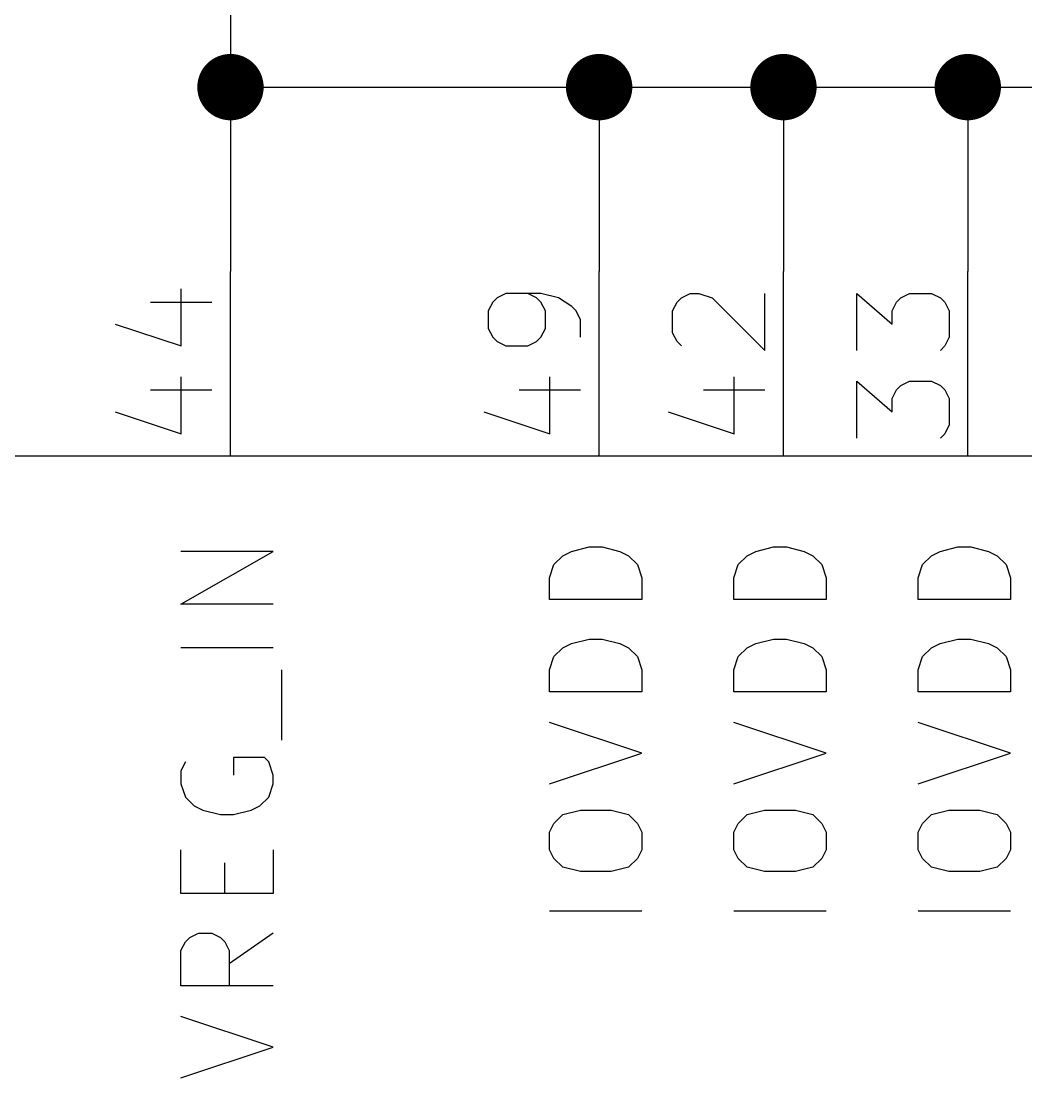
# Model space of a CAD drawing. Extents: x 0.4 to 16.1, y -11.3 to -0.4.
# Drawn here: x 3.036 to 3.582, y -6.038 to -5.464 of the extents above; entities that cross this region are included whole.
import ezdxf

# ---------------------------------------------------------------- set-up
doc = ezdxf.new("R2010")
doc.units = 0
doc.header["$MEASUREMENT"] = 0
for name, color, linetype in [('CYAN2', 4, 'CONTINUOUS'), ('GREEN3', 91, 'CONTINUOUS'), ('LYELLOW', 51, 'CONTINUOUS'), ('RED2', 1, 'CONTINUOUS'), ('RED3', 11, 'CONTINUOUS')]:
    doc.layers.add(name, color=color, linetype=linetype)

msp = doc.modelspace()

# ---------------------------------------------------------------- linework, layer by layer
at = {"layer": 'CYAN2', "linetype": 'CONTINUOUS'}
for p, q in [((3.33504, -5.7519), (3.34456, -5.74952)), ((3.33504, -5.7519), (3.34456, -5.74952)), ((3.34456, -5.74952), (3.3517, -5.74952)), ((3.34456, -5.74952), (3.3517, -5.74952)), ((3.3517, -5.74952), (3.36122, -5.7519)), ((3.3517, -5.74952), (3.36122, -5.7519)), ((3.43504, -5.7519), (3.44456, -5.74952)), ((3.43504, -5.7519), (3.44456, -5.74952)), ((3.44456, -5.74952), (3.4517, -5.74952)), ((3.44456, -5.74952), (3.4517, -5.74952)), ((3.4517, -5.74952), (3.46122, -5.7519)), ((3.4517, -5.74952), (3.46122, -5.7519)), ((3.53504, -5.7519), (3.54456, -5.74952)), ((3.53504, -5.7519), (3.54456, -5.74952)), ((3.54456, -5.74952), (3.5517, -5.74952)), ((3.54456, -5.74952), (3.5517, -5.74952)), ((3.5517, -5.74952), (3.56122, -5.7519)), ((3.5517, -5.74952), (3.56122, -5.7519)), ((3.12313, -5.78048), (3.17313, -5.75191)), ((3.17313, -5.75191), (3.12313, -5.75191)), ((3.12313, -5.78048), (3.17313, -5.75191)), ((3.17313, -5.75191), (3.12313, -5.75191)), ((3.32551, -5.75905), (3.33028, -5.75428)), ((3.32551, -5.75905), (3.33028, -5.75428)), ((3.33028, -5.75428), (3.33504, -5.7519)), ((3.33028, -5.75428), (3.33504, -5.7519)), ((3.36122, -5.7519), (3.36599, -5.75428)), ((3.36122, -5.7519), (3.36599, -5.75428)), ((3.36599, -5.75428), (3.37075, -5.75905)), ((3.36599, -5.75428), (3.37075, -5.75905)), ((3.42551, -5.75905), (3.43028, -5.75428)), ((3.42551, -5.75905), (3.43028, -5.75428)), ((3.43028, -5.75428), (3.43504, -5.7519)), ((3.43028, -5.75428), (3.43504, -5.7519)), ((3.46122, -5.7519), (3.46599, -5.75428)), ((3.46122, -5.7519), (3.46599, -5.75428)), ((3.46599, -5.75428), (3.47075, -5.75905)), ((3.46599, -5.75428), (3.47075, -5.75905)), ((3.52551, -5.75905), (3.53028, -5.75428)), ((3.52551, -5.75905), (3.53028, -5.75428)), ((3.53028, -5.75428), (3.53504, -5.7519)), ((3.53028, -5.75428), (3.53504, -5.7519)), ((3.56122, -5.7519), (3.56599, -5.75428)), ((3.56122, -5.7519), (3.56599, -5.75428)), ((3.56599, -5.75428), (3.57075, -5.75905)), ((3.56599, -5.75428), (3.57075, -5.75905)), ((3.32313, -5.76619), (3.32551, -5.75905)), ((3.32313, -5.76619), (3.32551, -5.75905)), ((3.37075, -5.75905), (3.37313, -5.76619)), ((3.37075, -5.75905), (3.37313, -5.76619)), ((3.42313, -5.76619), (3.42551, -5.75905)), ((3.42313, -5.76619), (3.42551, -5.75905)), ((3.47075, -5.75905), (3.47313, -5.76619)), ((3.47075, -5.75905), (3.47313, -5.76619)), ((3.52313, -5.76619), (3.52551, -5.75905)), ((3.52313, -5.76619), (3.52551, -5.75905)), ((3.57075, -5.75905), (3.57313, -5.76619)), ((3.57075, -5.75905), (3.57313, -5.76619)), ((3.32313, -5.77809), (3.32313, -5.76619)), ((3.32313, -5.77809), (3.32313, -5.76619)), ((3.37313, -5.76619), (3.37313, -5.77809)), ((3.37313, -5.76619), (3.37313, -5.77809)), ((3.42313, -5.77809), (3.42313, -5.76619)), ((3.42313, -5.77809), (3.42313, -5.76619)), ((3.47313, -5.76619), (3.47313, -5.77809)), ((3.47313, -5.76619), (3.47313, -5.77809)), ((3.52313, -5.77809), (3.52313, -5.76619)), ((3.52313, -5.77809), (3.52313, -5.76619)), ((3.57313, -5.76619), (3.57313, -5.77809)), ((3.57313, -5.76619), (3.57313, -5.77809)), ((3.37313, -5.77809), (3.32313, -5.77809)), ((3.37313, -5.77809), (3.32313, -5.77809)), ((3.47313, -5.77809), (3.42313, -5.77809)), ((3.47313, -5.77809), (3.42313, -5.77809)), ((3.57313, -5.77809), (3.52313, -5.77809)), ((3.57313, -5.77809), (3.52313, -5.77809)), ((3.17313, -5.78048), (3.12313, -5.78048)), ((3.17313, -5.78048), (3.12313, -5.78048)), ((3.33028, -5.80428), (3.33504, -5.8019)), ((3.33028, -5.80428), (3.33504, -5.8019)), ((3.33504, -5.8019), (3.34456, -5.79952)), ((3.33504, -5.8019), (3.34456, -5.79952)), ((3.34456, -5.79952), (3.3517, -5.79952)), ((3.34456, -5.79952), (3.3517, -5.79952)), ((3.3517, -5.79952), (3.36122, -5.8019)), ((3.3517, -5.79952), (3.36122, -5.8019)), ((3.36122, -5.8019), (3.36599, -5.80428)), ((3.36122, -5.8019), (3.36599, -5.80428)), ((3.43028, -5.80428), (3.43504, -5.8019)), ((3.43028, -5.80428), (3.43504, -5.8019)), ((3.43504, -5.8019), (3.44456, -5.79952)), ((3.43504, -5.8019), (3.44456, -5.79952)), ((3.44456, -5.79952), (3.4517, -5.79952)), ((3.44456, -5.79952), (3.4517, -5.79952)), ((3.4517, -5.79952), (3.46122, -5.8019)), ((3.4517, -5.79952), (3.46122, -5.8019)), ((3.46122, -5.8019), (3.46599, -5.80428)), ((3.46122, -5.8019), (3.46599, -5.80428)), ((3.53028, -5.80428), (3.53504, -5.8019)), ((3.53028, -5.80428), (3.53504, -5.8019)), ((3.53504, -5.8019), (3.54456, -5.79952)), ((3.53504, -5.8019), (3.54456, -5.79952)), ((3.54456, -5.79952), (3.5517, -5.79952)), ((3.54456, -5.79952), (3.5517, -5.79952)), ((3.5517, -5.79952), (3.56122, -5.8019)), ((3.5517, -5.79952), (3.56122, -5.8019)), ((3.56122, -5.8019), (3.56599, -5.80428)), ((3.56122, -5.8019), (3.56599, -5.80428)), ((3.17313, -5.80429), (3.12313, -5.80429)), ((3.17313, -5.80429), (3.12313, -5.80429)), ((3.32551, -5.80905), (3.33028, -5.80428)), ((3.32551, -5.80905), (3.33028, -5.80428)), ((3.36599, -5.80428), (3.37075, -5.80905)), ((3.36599, -5.80428), (3.37075, -5.80905)), ((3.42551, -5.80905), (3.43028, -5.80428)), ((3.42551, -5.80905), (3.43028, -5.80428)), ((3.46599, -5.80428), (3.47075, -5.80905)), ((3.46599, -5.80428), (3.47075, -5.80905)), ((3.52551, -5.80905), (3.53028, -5.80428)), ((3.52551, -5.80905), (3.53028, -5.80428)), ((3.56599, -5.80428), (3.57075, -5.80905)), ((3.56599, -5.80428), (3.57075, -5.80905)), ((3.32313, -5.81619), (3.32551, -5.80905)), ((3.32313, -5.81619), (3.32551, -5.80905)), ((3.37075, -5.80905), (3.37313, -5.81619)), ((3.37075, -5.80905), (3.37313, -5.81619)), ((3.42313, -5.81619), (3.42551, -5.80905)), ((3.42313, -5.81619), (3.42551, -5.80905)), ((3.47075, -5.80905), (3.47313, -5.81619)), ((3.47075, -5.80905), (3.47313, -5.81619)), ((3.52313, -5.81619), (3.52551, -5.80905)), ((3.52313, -5.81619), (3.52551, -5.80905)), ((3.57075, -5.80905), (3.57313, -5.81619)), ((3.57075, -5.80905), (3.57313, -5.81619)), ((3.17789, -5.85429), (3.17789, -5.81619)), ((3.17789, -5.85429), (3.17789, -5.81619)), ((3.32313, -5.82809), (3.32313, -5.81619)), ((3.32313, -5.82809), (3.32313, -5.81619)), ((3.37313, -5.81619), (3.37313, -5.82809)), ((3.37313, -5.81619), (3.37313, -5.82809)), ((3.42313, -5.82809), (3.42313, -5.81619)), ((3.42313, -5.82809), (3.42313, -5.81619)), ((3.47313, -5.81619), (3.47313, -5.82809)), ((3.47313, -5.81619), (3.47313, -5.82809)), ((3.52313, -5.82809), (3.52313, -5.81619)), ((3.52313, -5.82809), (3.52313, -5.81619)), ((3.57313, -5.81619), (3.57313, -5.82809)), ((3.57313, -5.81619), (3.57313, -5.82809)), ((3.37313, -5.82809), (3.32313, -5.82809)), ((3.37313, -5.82809), (3.32313, -5.82809)), ((3.47313, -5.82809), (3.42313, -5.82809)), ((3.47313, -5.82809), (3.42313, -5.82809)), ((3.57313, -5.82809), (3.52313, -5.82809)), ((3.57313, -5.82809), (3.52313, -5.82809)), ((3.37313, -5.86143), (3.32313, -5.84476)), ((3.37313, -5.86143), (3.32313, -5.84476)), ((3.47313, -5.86143), (3.42313, -5.84476)), ((3.47313, -5.86143), (3.42313, -5.84476)), ((3.57313, -5.86143), (3.52313, -5.84476)), ((3.57313, -5.86143), (3.52313, -5.84476)), ((3.12551, -5.86619), (3.12313, -5.87095)), ((3.12551, -5.86619), (3.12313, -5.87095)), ((3.16837, -5.86381), (3.1517, -5.86381)), ((3.1517, -5.86381), (3.1517, -5.87333)), ((3.16837, -5.86381), (3.1517, -5.86381)), ((3.1517, -5.86381), (3.1517, -5.87333)), ((3.17075, -5.86619), (3.16837, -5.86381)), ((3.17075, -5.86619), (3.16837, -5.86381)), ((3.17313, -5.87333), (3.17075, -5.86619)), ((3.17313, -5.87333), (3.17075, -5.86619)), ((3.32313, -5.87809), (3.37313, -5.86143)), ((3.32313, -5.87809), (3.37313, -5.86143)), ((3.42313, -5.87809), (3.47313, -5.86143)), ((3.42313, -5.87809), (3.47313, -5.86143)), ((3.52313, -5.87809), (3.57313, -5.86143)), ((3.52313, -5.87809), (3.57313, -5.86143)), ((3.12313, -5.87095), (3.12313, -5.87809)), ((3.12313, -5.87095), (3.12313, -5.87809)), ((3.17313, -5.87809), (3.17313, -5.87333)), ((3.17313, -5.87809), (3.17313, -5.87333)), ((3.12313, -5.87809), (3.12551, -5.88524)), ((3.12313, -5.87809), (3.12551, -5.88524)), ((3.17075, -5.88524), (3.17313, -5.87809)), ((3.17075, -5.88524), (3.17313, -5.87809)), ((3.12551, -5.88524), (3.13028, -5.89)), ((3.12551, -5.88524), (3.13028, -5.89)), ((3.16599, -5.89), (3.17075, -5.88524)), ((3.16599, -5.89), (3.17075, -5.88524)), ((3.13028, -5.89), (3.13504, -5.89238)), ((3.13028, -5.89), (3.13504, -5.89238)), ((3.13504, -5.89238), (3.14456, -5.89476)), ((3.13504, -5.89238), (3.14456, -5.89476)), ((3.14456, -5.89476), (3.1517, -5.89476)), ((3.14456, -5.89476), (3.1517, -5.89476)), ((3.1517, -5.89476), (3.16122, -5.89238)), ((3.1517, -5.89476), (3.16122, -5.89238)), ((3.16122, -5.89238), (3.16599, -5.89)), ((3.16122, -5.89238), (3.16599, -5.89)), ((3.32551, -5.89952), (3.33028, -5.89476)), ((3.32551, -5.89952), (3.33028, -5.89476)), ((3.33028, -5.89476), (3.3398, -5.89238)), ((3.33028, -5.89476), (3.3398, -5.89238)), ((3.3398, -5.89238), (3.35646, -5.89238)), ((3.3398, -5.89238), (3.35646, -5.89238)), ((3.35646, -5.89238), (3.36599, -5.89476)), ((3.35646, -5.89238), (3.36599, -5.89476)), ((3.36599, -5.89476), (3.37075, -5.89952)), ((3.36599, -5.89476), (3.37075, -5.89952)), ((3.42551, -5.89952), (3.43028, -5.89476)), ((3.42551, -5.89952), (3.43028, -5.89476)), ((3.43028, -5.89476), (3.4398, -5.89238)), ((3.43028, -5.89476), (3.4398, -5.89238)), ((3.4398, -5.89238), (3.45646, -5.89238)), ((3.4398, -5.89238), (3.45646, -5.89238)), ((3.45646, -5.89238), (3.46599, -5.89476)), ((3.45646, -5.89238), (3.46599, -5.89476)), ((3.46599, -5.89476), (3.47075, -5.89952)), ((3.46599, -5.89476), (3.47075, -5.89952)), ((3.52551, -5.89952), (3.53028, -5.89476)), ((3.52551, -5.89952), (3.53028, -5.89476)), ((3.53028, -5.89476), (3.5398, -5.89238)), ((3.53028, -5.89476), (3.5398, -5.89238)), ((3.5398, -5.89238), (3.55646, -5.89238)), ((3.5398, -5.89238), (3.55646, -5.89238)), ((3.55646, -5.89238), (3.56599, -5.89476)), ((3.55646, -5.89238), (3.56599, -5.89476)), ((3.56599, -5.89476), (3.57075, -5.89952)), ((3.56599, -5.89476), (3.57075, -5.89952)), ((3.32313, -5.90429), (3.32551, -5.89952)), ((3.32313, -5.90429), (3.32551, -5.89952)), ((3.37075, -5.89952), (3.37313, -5.90429)), ((3.37075, -5.89952), (3.37313, -5.90429)), ((3.42313, -5.90429), (3.42551, -5.89952)), ((3.42313, -5.90429), (3.42551, -5.89952)), ((3.47075, -5.89952), (3.47313, -5.90429)), ((3.47075, -5.89952), (3.47313, -5.90429)), ((3.52313, -5.90429), (3.52551, -5.89952)), ((3.52313, -5.90429), (3.52551, -5.89952)), ((3.57075, -5.89952), (3.57313, -5.90429)), ((3.57075, -5.89952), (3.57313, -5.90429)), ((3.32313, -5.91381), (3.32313, -5.90429)), ((3.32313, -5.91381), (3.32313, -5.90429)), ((3.37313, -5.90429), (3.37313, -5.91381)), ((3.37313, -5.90429), (3.37313, -5.91381)), ((3.42313, -5.91381), (3.42313, -5.90429)), ((3.42313, -5.91381), (3.42313, -5.90429)), ((3.47313, -5.90429), (3.47313, -5.91381)), ((3.47313, -5.90429), (3.47313, -5.91381)), ((3.52313, -5.91381), (3.52313, -5.90429)), ((3.52313, -5.91381), (3.52313, -5.90429)), ((3.57313, -5.90429), (3.57313, -5.91381)), ((3.57313, -5.90429), (3.57313, -5.91381)), ((3.12313, -5.93762), (3.12313, -5.91381)), ((3.12313, -5.93762), (3.12313, -5.91381)), ((3.17313, -5.91381), (3.17313, -5.93762)), ((3.17313, -5.91381), (3.17313, -5.93762)), ((3.32551, -5.91857), (3.32313, -5.91381)), ((3.32551, -5.91857), (3.32313, -5.91381)), ((3.37313, -5.91381), (3.37075, -5.91857)), ((3.37313, -5.91381), (3.37075, -5.91857)), ((3.42551, -5.91857), (3.42313, -5.91381)), ((3.42551, -5.91857), (3.42313, -5.91381)), ((3.47313, -5.91381), (3.47075, -5.91857)), ((3.47313, -5.91381), (3.47075, -5.91857)), ((3.52551, -5.91857), (3.52313, -5.91381)), ((3.52551, -5.91857), (3.52313, -5.91381)), ((3.57313, -5.91381), (3.57075, -5.91857)), ((3.57313, -5.91381), (3.57075, -5.91857)), ((3.14694, -5.93762), (3.14694, -5.92095)), ((3.14694, -5.93762), (3.14694, -5.92095)), ((3.33028, -5.92333), (3.32551, -5.91857)), ((3.33028, -5.92333), (3.32551, -5.91857)), ((3.3398, -5.92571), (3.33028, -5.92333)), ((3.3398, -5.92571), (3.33028, -5.92333)), ((3.36599, -5.92333), (3.35646, -5.92571)), ((3.36599, -5.92333), (3.35646, -5.92571)), ((3.37075, -5.91857), (3.36599, -5.92333)), ((3.37075, -5.91857), (3.36599, -5.92333)), ((3.43028, -5.92333), (3.42551, -5.91857)), ((3.43028, -5.92333), (3.42551, -5.91857)), ((3.4398, -5.92571), (3.43028, -5.92333)), ((3.4398, -5.92571), (3.43028, -5.92333)), ((3.46599, -5.92333), (3.45646, -5.92571)), ((3.46599, -5.92333), (3.45646, -5.92571)), ((3.47075, -5.91857), (3.46599, -5.92333)), ((3.47075, -5.91857), (3.46599, -5.92333)), ((3.53028, -5.92333), (3.52551, -5.91857)), ((3.53028, -5.92333), (3.52551, -5.91857)), ((3.5398, -5.92571), (3.53028, -5.92333)), ((3.5398, -5.92571), (3.53028, -5.92333)), ((3.56599, -5.92333), (3.55646, -5.92571)), ((3.56599, -5.92333), (3.55646, -5.92571)), ((3.57075, -5.91857), (3.56599, -5.92333)), ((3.57075, -5.91857), (3.56599, -5.92333)), ((3.35646, -5.92571), (3.3398, -5.92571)), ((3.35646, -5.92571), (3.3398, -5.92571)), ((3.45646, -5.92571), (3.4398, -5.92571)), ((3.45646, -5.92571), (3.4398, -5.92571)), ((3.55646, -5.92571), (3.5398, -5.92571)), ((3.55646, -5.92571), (3.5398, -5.92571)), ((3.17313, -5.93762), (3.12313, -5.93762)), ((3.17313, -5.93762), (3.12313, -5.93762)), ((3.37313, -5.94715), (3.32313, -5.94715)), ((3.37313, -5.94715), (3.32313, -5.94715)), ((3.47313, -5.94715), (3.42313, -5.94715)), ((3.47313, -5.94715), (3.42313, -5.94715)), ((3.57313, -5.94715), (3.52313, -5.94715)), ((3.57313, -5.94715), (3.52313, -5.94715)), ((3.12551, -5.96381), (3.12789, -5.96143)), ((3.12551, -5.96381), (3.12789, -5.96143)), ((3.12789, -5.96143), (3.13265, -5.95905)), ((3.12789, -5.96143), (3.13265, -5.95905)), ((3.13265, -5.95905), (3.1398, -5.95905)), ((3.13265, -5.95905), (3.1398, -5.95905)), ((3.1398, -5.95905), (3.14456, -5.96143)), ((3.1398, -5.95905), (3.14456, -5.96143)), ((3.14456, -5.96143), (3.14694, -5.96381)), ((3.14456, -5.96143), (3.14694, -5.96381)), ((3.17313, -5.95905), (3.14932, -5.97571)), ((3.17313, -5.95905), (3.14932, -5.97571)), ((3.12313, -5.96857), (3.12551, -5.96381)), ((3.12313, -5.96857), (3.12551, -5.96381)), ((3.12313, -5.98762), (3.12313, -5.96857)), ((3.12313, -5.98762), (3.12313, -5.96857)), ((3.14694, -5.96381), (3.14932, -5.96857)), ((3.14694, -5.96381), (3.14932, -5.96857)), ((3.14932, -5.96857), (3.14932, -5.98762)), ((3.14932, -5.96857), (3.14932, -5.98762)), ((3.17313, -5.98762), (3.12313, -5.98762)), ((3.17313, -5.98762), (3.12313, -5.98762)), ((3.17313, -6.02095), (3.12313, -6.00428)), ((3.17313, -6.02095), (3.12313, -6.00428)), ((3.12313, -6.03762), (3.17313, -6.02095)), ((3.12313, -6.03762), (3.17313, -6.02095))]:
    msp.add_line(p, q, dxfattribs=at)
at = {"layer": 'GREEN3', "linetype": 'CONTINUOUS'}
for p, q in [((3.15, -5.4), (3.15, -5.5)), ((3.15, -5.5), (3.15, -5.6)), ((3.15, -5.5), (3.35, -5.5)), ((3.35, -5.5), (3.35, -5.6)), ((3.35, -5.5), (3.45, -5.5)), ((3.45, -5.5), (3.45, -5.6)), ((3.45, -5.5), (3.55, -5.5)), ((3.55, -5.5), (3.55, -5.6)), ((3.55, -5.5), (3.65, -5.5))]:
    msp.add_line(p, q, dxfattribs=at)
at = {"layer": 'GREEN3', "const_width": 0.018}
for points in [[(3.141, -5.5, 1), (3.159, -5.5, 1)], [(3.341, -5.5, 1), (3.359, -5.5, 1)], [(3.441, -5.5, 1), (3.459, -5.5, 1)], [(3.541, -5.5, 1), (3.559, -5.5, 1)]]:
    msp.add_lwpolyline(points, format="xyb", close=True, dxfattribs=at)
at = {"layer": 'LYELLOW', "linetype": 'CONTINUOUS'}
msp.add_line((2.35, -5.7), (4.65, -5.7), dxfattribs=at)
at = {"layer": 'RED2', "linetype": 'CONTINUOUS'}
for p, q in [((3.15, -5.7), (3.15, -5.6)), ((3.15, -5.7), (3.15, -5.6)), ((3.35, -5.7), (3.35, -5.6)), ((3.35, -5.7), (3.35, -5.6)), ((3.45, -5.7), (3.45, -5.6)), ((3.45, -5.7), (3.45, -5.6)), ((3.55, -5.7), (3.55, -5.6)), ((3.55, -5.7), (3.55, -5.6)), ((2.35, -5.7), (4.65, -5.7))]:
    msp.add_line(p, q, dxfattribs=at)
at = {"layer": 'RED3', "linetype": 'CONTINUOUS'}
for p, q in [((3.12321, -5.64047), (3.12321, -5.60952)), ((3.12321, -5.64047), (3.12321, -5.60952)), ((3.2994, -5.6119), (3.29464, -5.61428)), ((3.2994, -5.6119), (3.29464, -5.61428)), ((3.31845, -5.6119), (3.2994, -5.6119)), ((3.31845, -5.6119), (3.2994, -5.6119)), ((3.31607, -5.61428), (3.31131, -5.6119)), ((3.31607, -5.61428), (3.31131, -5.6119)), ((3.32797, -5.61428), (3.31845, -5.6119)), ((3.32797, -5.61428), (3.31845, -5.6119)), ((3.39464, -5.61428), (3.3994, -5.6119)), ((3.39464, -5.61428), (3.3994, -5.6119)), ((3.3994, -5.6119), (3.40417, -5.6119)), ((3.3994, -5.6119), (3.40417, -5.6119)), ((3.40417, -5.6119), (3.41131, -5.61428)), ((3.40417, -5.6119), (3.41131, -5.61428)), ((3.43988, -5.64285), (3.43988, -5.6119)), ((3.43988, -5.64285), (3.43988, -5.6119)), ((3.48988, -5.64285), (3.48988, -5.6119)), ((3.48988, -5.6119), (3.50893, -5.62857)), ((3.48988, -5.64285), (3.48988, -5.6119)), ((3.48988, -5.6119), (3.50893, -5.62857)), ((3.51369, -5.61428), (3.51845, -5.6119)), ((3.51369, -5.61428), (3.51845, -5.6119)), ((3.51845, -5.6119), (3.53035, -5.6119)), ((3.51845, -5.6119), (3.53035, -5.6119)), ((3.53035, -5.6119), (3.53512, -5.61428)), ((3.53035, -5.6119), (3.53512, -5.61428)), ((3.10655, -5.61667), (3.13988, -5.61667)), ((3.10655, -5.61667), (3.13988, -5.61667)), ((3.29226, -5.61667), (3.28988, -5.62143)), ((3.29226, -5.61667), (3.28988, -5.62143)), ((3.29464, -5.61428), (3.29226, -5.61667)), ((3.29464, -5.61428), (3.29226, -5.61667)), ((3.31845, -5.61667), (3.31607, -5.61428)), ((3.31845, -5.61667), (3.31607, -5.61428)), ((3.32083, -5.62143), (3.31845, -5.61667)), ((3.32083, -5.62143), (3.31845, -5.61667)), ((3.33512, -5.61905), (3.32797, -5.61428)), ((3.33512, -5.61905), (3.32797, -5.61428)), ((3.3375, -5.62143), (3.33512, -5.61905)), ((3.3375, -5.62143), (3.33512, -5.61905)), ((3.38988, -5.62143), (3.39226, -5.61667)), ((3.38988, -5.62143), (3.39226, -5.61667)), ((3.39226, -5.61667), (3.39464, -5.61428)), ((3.39226, -5.61667), (3.39464, -5.61428)), ((3.41131, -5.61428), (3.43988, -5.64285)), ((3.41131, -5.61428), (3.43988, -5.64285)), ((3.50893, -5.62143), (3.51131, -5.61667)), ((3.50893, -5.62143), (3.51131, -5.61667)), ((3.51131, -5.61667), (3.51369, -5.61428)), ((3.51131, -5.61667), (3.51369, -5.61428)), ((3.53512, -5.61428), (3.5375, -5.61667)), ((3.53512, -5.61428), (3.5375, -5.61667)), ((3.5375, -5.61667), (3.53988, -5.62143)), ((3.5375, -5.61667), (3.53988, -5.62143)), ((3.28988, -5.62143), (3.28988, -5.63095)), ((3.28988, -5.62143), (3.28988, -5.63095)), ((3.32083, -5.63095), (3.32083, -5.62143)), ((3.32083, -5.63095), (3.32083, -5.62143)), ((3.33988, -5.62619), (3.3375, -5.62143)), ((3.33988, -5.62619), (3.3375, -5.62143)), ((3.38988, -5.63333), (3.38988, -5.62143)), ((3.38988, -5.63333), (3.38988, -5.62143)), ((3.50893, -5.62857), (3.50893, -5.62143)), ((3.50893, -5.62857), (3.50893, -5.62143)), ((3.53988, -5.62143), (3.53988, -5.63571)), ((3.53988, -5.62143), (3.53988, -5.63571)), ((3.0875, -5.62857), (3.12321, -5.64047)), ((3.0875, -5.62857), (3.12321, -5.64047)), ((3.28988, -5.63095), (3.29226, -5.63571)), ((3.28988, -5.63095), (3.29226, -5.63571)), ((3.31845, -5.63571), (3.32083, -5.63095)), ((3.31845, -5.63571), (3.32083, -5.63095)), ((3.33988, -5.63571), (3.33988, -5.62619)), ((3.33988, -5.63571), (3.33988, -5.62619)), ((3.29226, -5.63571), (3.29464, -5.63809)), ((3.29226, -5.63571), (3.29464, -5.63809)), ((3.31607, -5.63809), (3.31845, -5.63571)), ((3.31607, -5.63809), (3.31845, -5.63571)), ((3.39226, -5.63809), (3.38988, -5.63333)), ((3.39226, -5.63809), (3.38988, -5.63333)), ((3.53988, -5.63571), (3.5375, -5.64047)), ((3.53988, -5.63571), (3.5375, -5.64047)), ((3.29464, -5.63809), (3.2994, -5.64047)), ((3.29464, -5.63809), (3.2994, -5.64047)), ((3.2994, -5.64047), (3.31131, -5.64047)), ((3.2994, -5.64047), (3.31131, -5.64047)), ((3.31131, -5.64047), (3.31607, -5.63809)), ((3.31131, -5.64047), (3.31607, -5.63809)), ((3.39464, -5.64047), (3.39226, -5.63809)), ((3.39464, -5.64047), (3.39226, -5.63809)), ((3.5375, -5.64047), (3.53512, -5.64285)), ((3.5375, -5.64047), (3.53512, -5.64285)), ((3.12321, -5.68809), (3.12321, -5.65714)), ((3.12321, -5.68809), (3.12321, -5.65714)), ((3.32321, -5.68809), (3.32321, -5.65714)), ((3.32321, -5.68809), (3.32321, -5.65714)), ((3.42321, -5.68809), (3.42321, -5.65714)), ((3.42321, -5.68809), (3.42321, -5.65714)), ((3.48988, -5.69047), (3.48988, -5.65952)), ((3.48988, -5.65952), (3.50893, -5.67619)), ((3.48988, -5.69047), (3.48988, -5.65952)), ((3.48988, -5.65952), (3.50893, -5.67619)), ((3.51369, -5.6619), (3.51845, -5.65952)), ((3.51369, -5.6619), (3.51845, -5.65952)), ((3.51845, -5.65952), (3.53035, -5.65952)), ((3.51845, -5.65952), (3.53035, -5.65952)), ((3.53035, -5.65952), (3.53512, -5.6619)), ((3.53035, -5.65952), (3.53512, -5.6619)), ((3.10655, -5.66428), (3.13988, -5.66428)), ((3.10655, -5.66428), (3.13988, -5.66428)), ((3.30655, -5.66428), (3.33988, -5.66428)), ((3.30655, -5.66428), (3.33988, -5.66428)), ((3.40655, -5.66428), (3.43988, -5.66428)), ((3.40655, -5.66428), (3.43988, -5.66428)), ((3.50893, -5.66904), (3.51131, -5.66428)), ((3.50893, -5.66904), (3.51131, -5.66428)), ((3.51131, -5.66428), (3.51369, -5.6619)), ((3.51131, -5.66428), (3.51369, -5.6619)), ((3.53512, -5.6619), (3.5375, -5.66428)), ((3.53512, -5.6619), (3.5375, -5.66428)), ((3.5375, -5.66428), (3.53988, -5.66904)), ((3.5375, -5.66428), (3.53988, -5.66904)), ((3.50893, -5.67619), (3.50893, -5.66904)), ((3.50893, -5.67619), (3.50893, -5.66904)), ((3.53988, -5.66904), (3.53988, -5.68333)), ((3.53988, -5.66904), (3.53988, -5.68333)), ((3.0875, -5.67619), (3.12321, -5.68809)), ((3.0875, -5.67619), (3.12321, -5.68809)), ((3.2875, -5.67619), (3.32321, -5.68809)), ((3.2875, -5.67619), (3.32321, -5.68809)), ((3.3875, -5.67619), (3.42321, -5.68809)), ((3.3875, -5.67619), (3.42321, -5.68809)), ((3.5375, -5.68809), (3.53512, -5.69047)), ((3.5375, -5.68809), (3.53512, -5.69047)), ((3.53988, -5.68333), (3.5375, -5.68809)), ((3.53988, -5.68333), (3.5375, -5.68809))]:
    msp.add_line(p, q, dxfattribs=at)

doc.saveas('drawing.dxf')
